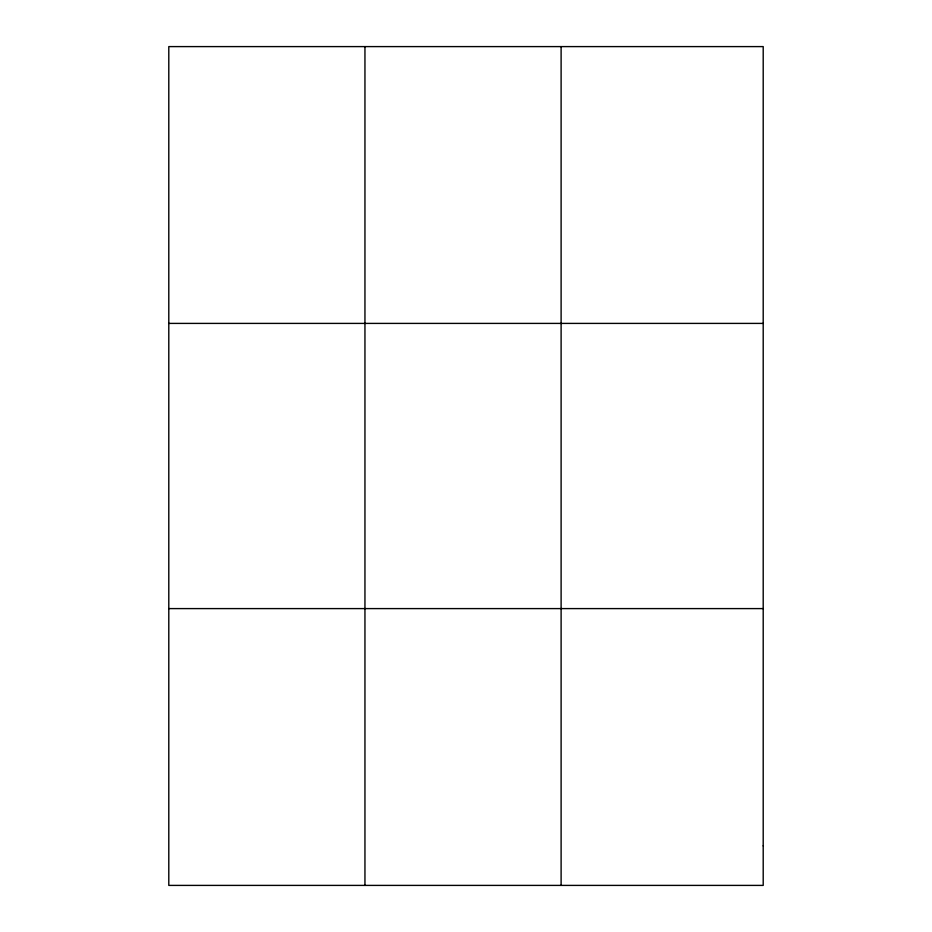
<?xml version="1.0" encoding="UTF-8"?>
<svg xmlns="http://www.w3.org/2000/svg" width="932" height="932" viewBox="0 0 932 932"><rect width="100%" height="100%" fill="white"/><g stroke="black" fill="none" stroke-linecap="round" stroke-linejoin="round"><path stroke-width="1.4" d="M364.948 885.4L364.948 46.6M561.111 885.4L561.111 46.6M168.797 323.404L763.203 323.404M168.797 608.596L763.203 608.596M763.203 845.86L763.203 885.4L168.797 885.4L168.797 46.6L763.203 46.6L763.203 845.86"/></g></svg>
